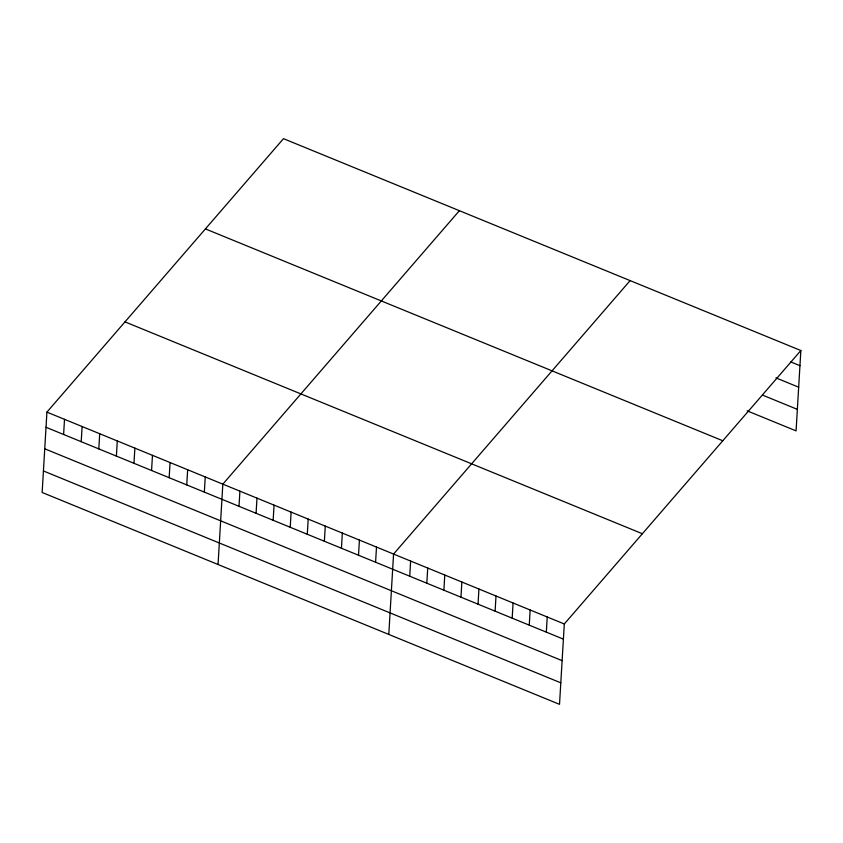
<?xml version="1.0" encoding="UTF-8"?>
<svg xmlns="http://www.w3.org/2000/svg" width="843" height="843" viewBox="0 0 843 843"><rect width="100%" height="100%" fill="white"/><g stroke="black" fill="none" stroke-linecap="round" stroke-linejoin="round"><path stroke-width="1.26" d="M46.923 412.122L42.15 492.481L559.52 704.337L564.304 623.978L800.85 350.519L283.48 138.663L46.923 412.122L564.304 623.978M63.615 434.482L64.511 419.329M81.202 441.69L82.108 426.526M98.8 448.887L99.695 433.734M116.387 456.095L117.282 440.931M133.974 463.292L134.88 448.139M151.571 470.499L152.467 455.336M169.158 477.707L170.065 462.544M186.746 484.904L187.652 469.751M204.343 492.112L205.239 476.948M218.052 564.515L222.837 484.156L459.382 210.697M239.001 506.306L239.907 491.142M256.082 513.292L256.978 498.139M273.153 520.289L274.049 505.126M290.224 527.275L291.13 512.112M307.295 534.262L308.201 519.109M324.376 541.259L325.272 526.095M341.447 548.245L342.342 533.092M358.517 555.242L359.424 540.078M375.588 562.228L376.494 547.075M388.792 634.421L393.565 554.062L630.121 280.603M409.74 576.212L410.636 561.059M426.811 583.208L427.717 568.045M443.882 590.195L444.788 575.031M460.963 597.181L461.859 582.028M478.034 604.178L478.929 589.015M495.104 611.164L496.011 596.012M512.175 618.161L513.081 602.998M529.256 625.148L530.152 609.995M546.327 632.145L547.223 616.981M800.85 350.519L796.077 430.878L747.13 410.836M790.839 361.942L799.954 365.672M775.908 377.875L798.669 387.19M763.21 395.378L797.352 409.361M205.418 228.906L722.788 440.763M124.985 321.878L642.366 533.735M46.028 427.285L563.398 639.131M44.742 448.803L562.123 660.649M43.425 470.963L560.806 682.819"/></g></svg>
